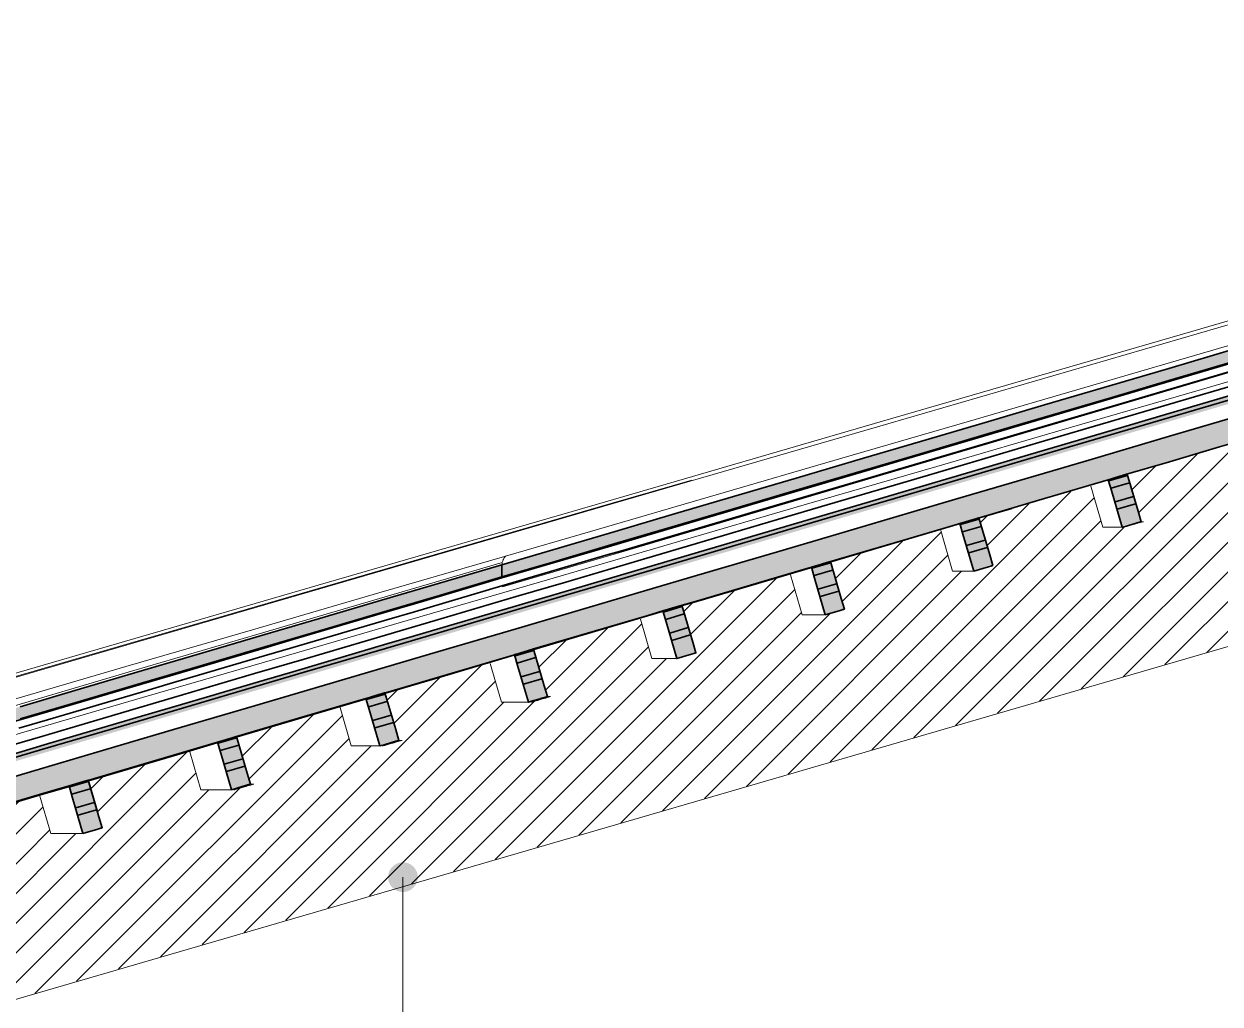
# Model space of a CAD drawing. Header units: millimetres. Extents: x 0 to 153524, y 0 to 59400.
# Drawn here: x 10974 to 14593, y 29115 to 32080 of the extents above; entities that cross this region are included whole.
import ezdxf

# ---------------------------------------------------------------- set-up
doc = ezdxf.new("R2010")
doc.units = ezdxf.units.MM
for name, color, linetype, lineweight in [('01_切断（構造・壁）', 7, 'Continuous', 35), ('05_断熱（仮）', 2, 'Continuous', 9), ('10_見えがかり', 7, 'Continuous', 13), ('12_見えがかり（ガラス）', 5, 'Continuous', 9), ('14_鏡面', 8, 'Continuous', 9), ('50_寸法', 3, 'Continuous', 9)]:
    doc.layers.add(name, color=color, linetype=linetype, lineweight=lineweight)

msp = doc.modelspace()

# ---------------------------------------------------------------- hatches: boundary and pattern name
at = {"layer": '01_切断（構造・壁）'}
for points in [[(12420.6, 30406.7), (12420.6, 30426.7), (12420.6, 30443.7), (12574.1, 30488.8), (12763, 30544.5), (12935.3, 30595.2), (13138.5, 30655.1), (13310.9, 30705.8), (13514.1, 30765.7), (13686.5, 30816.4), (13889.6, 30876.3), (14062, 30927), (14265.2, 30986.9), (14437.6, 31037.6), (14640.7, 31097.5), (14813.2, 31148.2), (15016.3, 31208.1), (15188.7, 31258.8), (15391.8, 31318.6), (15564.3, 31369.4), (15767.4, 31429.2), (15939.9, 31480), (16142.9, 31539.8), (16315.4, 31590.6), (16518.5, 31650.4), (16691, 31701.2), (16894, 31761), (17066.6, 31811.8), (17269.6, 31871.6), (17477.8, 31933), (17579.9, 31963), (17579.9, 31938.1), (17579.9, 31926), (17477.8, 31896), (17269.6, 31834.6), (17066.6, 31774.8), (16894, 31724), (16691, 31664.2), (16518.5, 31613.4), (16315.4, 31553.6), (16142.9, 31502.8), (15939.9, 31443), (15767.4, 31392.2), (15564.3, 31332.4), (15391.8, 31281.6), (15188.7, 31221.8), (15016.3, 31171.1), (14813.2, 31111.2), (14640.7, 31060.5), (14437.6, 31000.6), (14265.2, 30949.9), (14062, 30890), (13889.6, 30839.3), (13686.5, 30779.4), (13514.1, 30728.7), (13310.9, 30668.8), (13138.5, 30618.1), (12935.3, 30558.2), (12763, 30507.5), (12574.1, 30451.8)], [(9896.7, 29663.4), (9896.7, 29683.9), (9896.7, 29700.4), (10037.6, 29741.9), (10223, 29796.5), (10388.4, 29845.2), (10593, 29905.5), (10758.4, 29954.1), (10963, 30014.4), (11128.5, 30063.1), (11333.1, 30123.4), (11498.5, 30172.1), (11703.1, 30232.4), (11868.6, 30281.1), (12073.2, 30341.4), (12232.1, 30388.1), (12420.6, 30443.7), (12420.6, 30423.2), (12420.6, 30406.7), (12232.1, 30351.1), (12073.2, 30304.4), (11868.6, 30244.1), (11703.1, 30195.4), (11498.5, 30135.1), (11333.1, 30086.4), (11128.5, 30026.1), (10963, 29977.4), (10758.4, 29917.1), (10593, 29868.5), (10388.4, 29808.2), (10223, 29759.5), (10037.6, 29704.9)]]:
    msp.add_hatch(color=7, dxfattribs=at).paths.add_polyline_path(points)
at = {"layer": '01_切断（構造・壁）', "true_color": 0xe9dcc4}
for points in [[(14294, 30712.3), (14295.8, 30712.9), (14297.7, 30713.4), (14299.5, 30714), (14301.4, 30714.5), (14303.2, 30715), (14305.1, 30715.6), (14307, 30716.1), (14308.8, 30716.7), (14310.7, 30717.2), (14312.5, 30717.8), (14345.4, 30605.7), (14354.7, 30573.8), (14352.9, 30573.3), (14351, 30572.7), (14349.1, 30572.2), (14347.2, 30571.6), (14345.4, 30571.1), (14343.5, 30570.5), (14341.6, 30570), (14339.7, 30569.4), (14337.9, 30568.9), (14336, 30568.3), (14334.1, 30567.8), (14332.3, 30567.2), (14309.8, 30560.7), (14297.1, 30556.9), (14264.4, 30668.6), (14254.9, 30700.9), (14267.9, 30704.7), (14290.2, 30711.2), (14292.1, 30711.8)], [(14262.5, 30675.1), (14256, 30697.2), (14313.6, 30714.1), (14320.1, 30692)], [(14274.6, 30633.6), (14332.2, 30650.6), (14338.7, 30628.5), (14281.1, 30611.5)], [(13850.3, 30581.7), (13856.8, 30583.6), (13859, 30584.2), (13860.1, 30584.5), (13860.8, 30584.7), (13861.2, 30584.9), (13861.5, 30584.9), (13861.5, 30584.9), (13861.7, 30585), (13861.9, 30585.1), (13862.1, 30585.1), (13862.2, 30585.1), (13862.3, 30585.2), (13862.4, 30585.2), (13862.5, 30585.2), (13862.6, 30585.3), (13862.7, 30585.3), (13862.8, 30585.3), (13862.9, 30585.3), (13863, 30585.4), (13863.1, 30585.4), (13863.2, 30585.4), (13863.3, 30585.5), (13863.4, 30585.5), (13896.2, 30473.5), (13905.6, 30441.5), (13905.5, 30441.5), (13905.4, 30441.5), (13905.3, 30441.5), (13905.2, 30441.4), (13905.1, 30441.4), (13905, 30441.4), (13904.9, 30441.3), (13904.8, 30441.3), (13904.7, 30441.3), (13904.6, 30441.3), (13904.5, 30441.2), (13904.4, 30441.2), (13904.3, 30441.2), (13904.2, 30441.1), (13904, 30441.1), (13903.8, 30441), (13903.4, 30440.9), (13903, 30440.8), (13902.4, 30440.6), (13901.3, 30440.3), (13899.2, 30439.7), (13899.2, 30439.7), (13892.8, 30437.8), (13848, 30424.7), (13815.3, 30536.1), (13805.8, 30568.6)], [(13849, 30553.3), (13813.3, 30542.8), (13806.9, 30564.9), (13864.4, 30581.8), (13870.9, 30559.7)], [(13825.5, 30501.4), (13883.1, 30518.3), (13889.5, 30496.2), (13832, 30479.3)], [(13393.8, 30447.3), (13395.7, 30447.8), (13397.5, 30448.3), (13399.4, 30448.9), (13401.2, 30449.4), (13403.1, 30450), (13405, 30450.5), (13406.8, 30451.1), (13408.7, 30451.6), (13410.5, 30452.1), (13412.4, 30452.7), (13414.2, 30453.2), (13447, 30341.4), (13456.4, 30309.3), (13456.3, 30309.2), (13456.2, 30309.2), (13456.1, 30309.2), (13456, 30309.2), (13455.9, 30309.1), (13455.8, 30309.1), (13455.7, 30309.1), (13455.6, 30309.1), (13455.5, 30309), (13455.4, 30309), (13455.4, 30309), (13455.3, 30308.9), (13455.1, 30308.9), (13455, 30308.9), (13454.8, 30308.8), (13454.6, 30308.7), (13454.3, 30308.7), (13453.9, 30308.5), (13453.2, 30308.3), (13452.2, 30308), (13450, 30307.4), (13443.6, 30305.5), (13398.8, 30292.4), (13366.2, 30403.6), (13356.6, 30436.3), (13369.8, 30440.2), (13392, 30446.7)], [(13384.6, 30416.5), (13364.2, 30410.5), (13357.7, 30432.6), (13415.3, 30449.6), (13421.8, 30427.5)], [(13376.3, 30369.1), (13404.7, 30377.5), (13433.9, 30386.1), (13440.4, 30364), (13404.7, 30353.5), (13382.8, 30347)], [(12961.7, 30320), (12962.4, 30320.2), (12962.8, 30320.3), (12963.2, 30320.4), (12963.4, 30320.5), (12963.6, 30320.5), (12963.7, 30320.6), (12963.8, 30320.6), (12963.9, 30320.6), (12964, 30320.7), (12964.1, 30320.7), (12964.2, 30320.7), (12964.3, 30320.7), (12964.4, 30320.8), (12964.5, 30320.8), (12964.6, 30320.8), (12964.7, 30320.9), (12964.8, 30320.9), (12964.9, 30320.9), (12965, 30321), (12997.8, 30209.3), (13007.3, 30177), (13007.2, 30177), (13007.1, 30177), (13007, 30176.9), (13006.9, 30176.9), (13006.8, 30176.9), (13006.7, 30176.8), (13006.6, 30176.8), (13006.5, 30176.8), (13006.4, 30176.8), (13006.3, 30176.7), (13006.2, 30176.7), (13006.1, 30176.7), (13006, 30176.6), (13005.8, 30176.6), (13005.7, 30176.5), (13005.4, 30176.5), (13005.1, 30176.4), (13004.7, 30176.3), (13004.1, 30176.1), (13003, 30175.8), (13000.8, 30175.1), (12994.4, 30173.2), (12949.6, 30160.1), (12917.1, 30271.2), (12907.4, 30304.1), (12951.8, 30317.1), (12958.4, 30319), (12960.6, 30319.7)], [(12915, 30278.3), (12908.5, 30300.3), (12966.1, 30317.3), (12972.6, 30295.2)], [(12927.2, 30236.8), (12984.7, 30253.8), (12991.2, 30231.7), (12933.6, 30214.7)], [(12497.4, 30183.3), (12499.3, 30183.8), (12501.1, 30184.4), (12503, 30184.9), (12504.8, 30185.4), (12506.7, 30186), (12508.5, 30186.5), (12510.4, 30187.1), (12512.2, 30187.6), (12514, 30188.1), (12515.9, 30188.7), (12548.6, 30077.2), (12558.1, 30044.7), (12556.2, 30044.2), (12554.4, 30043.6), (12552.5, 30043.1), (12550.7, 30042.6), (12548.8, 30042), (12546.9, 30041.5), (12545.1, 30040.9), (12543.2, 30040.4), (12541.3, 30039.8), (12539.5, 30039.3), (12537.6, 30038.7), (12535.8, 30038.2), (12513.4, 30031.6), (12500.5, 30027.9), (12468, 30138.7), (12458.3, 30171.8), (12471.6, 30175.7), (12493.8, 30182.2), (12495.6, 30182.7)], [(12465.8, 30146), (12459.4, 30168.1), (12517, 30185), (12523.4, 30162.9)], [(12478, 30104.5), (12535.6, 30121.5), (12542.1, 30099.4), (12484.5, 30082.4)], [(12046.5, 30050.5), (12048.3, 30051), (12050.2, 30051.6), (12052, 30052.1), (12053.8, 30052.6), (12055.7, 30053.2), (12057.5, 30053.7), (12059.4, 30054.3), (12061.2, 30054.8), (12063, 30055.3), (12064.9, 30055.9), (12066.7, 30056.4), (12099.4, 29945.1), (12109, 29912.5), (12107.1, 29911.9), (12105.2, 29911.4), (12103.4, 29910.8), (12101.5, 29910.3), (12099.7, 29909.7), (12097.8, 29909.2), (12095.9, 29908.7), (12094.1, 29908.1), (12092.2, 29907.6), (12090.3, 29907), (12088.5, 29906.5), (12086.6, 29905.9), (12064.3, 29899.4), (12051.3, 29895.6), (12018.9, 30006.2), (12009.1, 30039.5), (12022.5, 30043.5), (12044.6, 30049.9)], [(12072.1, 30030), (12016.7, 30013.7), (12010.2, 30035.8), (12067.8, 30052.8), (12074.3, 30030.7)], [(12028.8, 29972.3), (12067.8, 29983.7), (12086.4, 29989.2), (12092.9, 29967.1), (12067.8, 29959.7), (12035.3, 29950.2)], [(11614.2, 29923.2), (11614.9, 29923.4), (11615.3, 29923.5), (11615.6, 29923.6), (11615.9, 29923.7), (11616.1, 29923.7), (11616.2, 29923.7), (11616.3, 29923.8), (11616.4, 29923.8), (11616.5, 29923.8), (11616.6, 29923.9), (11616.7, 29923.9), (11616.8, 29923.9), (11617, 29924), (11617.1, 29924), (11617.2, 29924), (11617.3, 29924.1), (11617.4, 29924.1), (11617.5, 29924.1), (11617.6, 29924.1), (11650.2, 29813), (11659.8, 29780.2), (11657.9, 29779.7), (11656.1, 29779.1), (11654.2, 29778.6), (11652.4, 29778), (11650.5, 29777.5), (11648.7, 29776.9), (11646.8, 29776.4), (11644.9, 29775.8), (11643.1, 29775.3), (11641.2, 29774.8), (11639.4, 29774.2), (11637.5, 29773.7), (11615.2, 29767.1), (11602.2, 29763.3), (11569.8, 29873.8), (11559.9, 29907.3), (11604.1, 29920.2), (11610.8, 29922.2), (11613.1, 29922.8)], [(11614.5, 29895.3), (11567.5, 29881.4), (11561, 29903.5), (11618.6, 29920.5), (11625.1, 29898.4)], [(11579.7, 29840), (11637.3, 29856.9), (11643.8, 29834.9), (11586.2, 29817.9)], [(11165, 29790.9), (11165.7, 29791.1), (11166.1, 29791.2), (11166.5, 29791.3), (11166.7, 29791.4), (11166.9, 29791.4), (11167, 29791.5), (11167.2, 29791.5), (11167.3, 29791.5), (11167.4, 29791.6), (11167.5, 29791.6), (11167.6, 29791.6), (11167.7, 29791.7), (11167.8, 29791.7), (11167.9, 29791.7), (11168, 29791.8), (11168.1, 29791.8), (11168.2, 29791.8), (11168.3, 29791.8), (11168.4, 29791.9), (11201, 29680.9), (11210.7, 29647.9), (11210.6, 29647.9), (11210.5, 29647.9), (11210.4, 29647.8), (11210.3, 29647.8), (11210.2, 29647.8), (11210.1, 29647.8), (11210, 29647.7), (11209.9, 29647.7), (11209.8, 29647.7), (11209.7, 29647.6), (11209.6, 29647.6), (11209.5, 29647.6), (11209.3, 29647.6), (11209.2, 29647.5), (11209, 29647.5), (11208.8, 29647.4), (11208.5, 29647.3), (11208, 29647.2), (11207.4, 29647), (11206.3, 29646.7), (11204.1, 29646), (11197.6, 29644.1), (11153, 29631.1), (11120.7, 29741.3), (11110.8, 29775), (11154.8, 29787.9), (11161.6, 29789.9), (11163.9, 29790.5)], [(11146.8, 29757.5), (11118.4, 29749.2), (11111.9, 29771.2), (11169.5, 29788.2), (11176, 29766.1)], [(11130.5, 29707.7), (11188.1, 29724.7), (11194.6, 29702.6), (11137, 29685.6)]]:
    msp.add_hatch(color=8, dxfattribs=at).paths.add_polyline_path(points)
at = {"layer": '05_断熱（仮）', "true_color": 0xf3d98b}
for points in [[(17729.9, 31870.2), (17729.9, 31870.2), (17729.9, 31868.3), (17729.9, 31846.2), (17715.7, 31842), (17540.1, 31790.3), (17510.2, 31781.4), (17143.3, 31673.4), (17113.4, 31664.6), (16746.6, 31556.6), (16716.6, 31547.8), (16349.8, 31439.8), (16319.9, 31430.9), (15953.1, 31322.9), (15923.1, 31314.1), (15556.3, 31206.1), (15526.3, 31197.2), (15159.5, 31089.2), (15129.5, 31080.4), (14762.8, 30972.4), (14732.7, 30963.5), (14366, 30855.6), (14335.9, 30846.7), (13969.2, 30738.7), (13939.1, 30729.8), (13572.5, 30621.9), (13542.4, 30613), (13175.7, 30505), (13145.6, 30496.1), (12778.9, 30388.2), (12741.6, 30377.2), (12420.6, 30282.7), (12420.6, 30282.7), (12155.8, 30204.7), (12072.1, 30180), (11787.7, 30096.2), (11701, 30070.8), (11416.5, 29987), (11329.9, 29961.5), (11045.4, 29877.7), (10958.8, 29852.2), (10674.3, 29768.4), (10587.7, 29742.9), (10303.2, 29659.1), (10216.6, 29633.6), (9968.2, 29560.4), (9896.7, 29539.4), (9896.7, 29557.8), (9896.7, 29563.4), (9968.2, 29584.4), (10216.6, 29657.6), (10303.2, 29683.1), (10587.7, 29766.9), (10674.3, 29792.4), (10958.8, 29876.2), (11045.4, 29901.7), (11329.9, 29985.5), (11416.5, 30011), (11701, 30094.8), (11787.7, 30120.2), (12072.1, 30204), (12155.8, 30228.7), (12420.6, 30306.7), (12420.6, 30306.7), (12741.6, 30401.2), (12778.9, 30412.2), (13145.6, 30520.1), (13175.7, 30529), (13542.4, 30637), (13572.5, 30645.9), (13939.1, 30753.8), (13969.2, 30762.7), (14335.9, 30870.7), (14366, 30879.6), (14732.7, 30987.5), (14762.8, 30996.4), (15129.5, 31104.4), (15159.5, 31113.2), (15526.3, 31221.2), (15556.3, 31230.1), (15923.1, 31338.1), (15953.1, 31346.9), (16319.9, 31454.9), (16349.8, 31463.8), (16716.6, 31571.8), (16746.6, 31580.6), (17113.4, 31688.6), (17143.3, 31697.4), (17510.2, 31805.4), (17540.1, 31814.3), (17715.7, 31866), (17729.2, 31870), (17696.9, 31860.4), (17579.9, 31826), (17579.9, 31834.8), (17579.9, 31853.9), (17588.6, 31856.5), (17729.9, 31898.2)], [(8918.8, 29129.4), (8922.6, 29130.5), (8923.7, 29126.9), (8866, 29109.9), (8865, 29113.6), (8797.2, 29093.7), (8797.2, 29108.6), (8797.2, 29114.3), (8797.2, 29117.7), (8797.2, 29170.7), (8894.8, 29199.4), (9024.4, 29237.5), (9053.7, 29246.2), (9272.2, 29310.5), (9337.2, 29329.6), (9449.3, 29362.7), (9695.2, 29435), (9844.8, 29479.1), (10090.6, 29551.5), (10240.3, 29595.6), (10486.1, 29667.9), (10635.9, 29712.1), (10881.5, 29784.4), (11031.4, 29828.6), (11276.9, 29900.8), (11427, 29945.1), (11672.4, 30017.3), (11822.5, 30061.5), (12067.8, 30133.7), (12218.1, 30178), (12463.2, 30250.2), (12613.6, 30294.5), (12858.7, 30366.6), (13009.1, 30411), (13254.1, 30483.1), (13404.7, 30527.5), (13649.5, 30599.5), (13800.2, 30643.9), (14045, 30716), (14195.8, 30760.4), (14440.4, 30832.4), (14591.3, 30876.9), (14835.8, 30948.8), (14986.9, 30993.4), (15231.2, 31065.3), (15382.4, 31109.9), (15626.7, 31181.7), (15777.9, 31226.3), (16022.1, 31298.2), (16173.5, 31342.8), (16417.5, 31414.6), (16569, 31459.3), (16812.9, 31531.1), (16964.6, 31575.8), (17208.4, 31647.5), (17360.1, 31692.3), (17588.6, 31759.5), (17729.9, 31801.2), (17729.9, 31748.2), (17729.9, 31743.4), (17729.9, 31738.9), (17729.9, 31724.2), (17729.9, 31724.2), (17729.9, 31757.1), (17729.9, 31760.2), (17696.9, 31750.4), (17579.9, 31716), (17579.9, 31684.8), (17579.9, 31679.9), (17440.7, 31639), (17444.3, 31640), (17450.5, 31641.8), (17452.5, 31642.4), (17453.6, 31642.7), (17454.2, 31642.9), (17454.6, 31643), (17454.9, 31643.1), (17455.1, 31643.2), (17455.3, 31643.3), (17455.4, 31643.3), (17455.5, 31643.3), (17455.6, 31643.4), (17455.7, 31643.4), (17455.8, 31643.4), (17455.9, 31643.4), (17456, 31643.5), (17456.1, 31643.5), (17456.2, 31643.5), (17456.3, 31643.5), (17456.4, 31643.6), (17456.5, 31643.6), (17456.6, 31643.6), (17456.7, 31643.7), (17457.7, 31640), (17400.2, 31623.1), (17399.1, 31626.7), (17360.1, 31615.3), (17208.4, 31570.5), (16981.5, 31503.8), (16985, 31504.8), (16986.8, 31505.3), (16988.7, 31505.9), (16990.6, 31506.4), (16992.5, 31507), (16994.3, 31507.5), (16996.2, 31508.1), (16998.1, 31508.6), (17000, 31509.2), (17001.9, 31509.7), (17003.7, 31510.3), (17005.6, 31510.8), (17007.5, 31511.4), (17008.6, 31507.7), (16951, 31490.8), (16949.9, 31494.5), (16812.9, 31454.1), (16569, 31382.3), (16537.5, 31373), (16545.8, 31375.4), (16552.1, 31377.3), (16554.2, 31377.9), (16555.2, 31378.2), (16555.8, 31378.4), (16556.2, 31378.5), (16556.5, 31378.6), (16556.8, 31378.7), (16556.9, 31378.7), (16557.1, 31378.7), (16557.2, 31378.8), (16557.3, 31378.8), (16557.4, 31378.8), (16557.5, 31378.9), (16557.6, 31378.9), (16557.7, 31378.9), (16557.8, 31378.9), (16557.9, 31379), (16558, 31379), (16558.1, 31379), (16558.2, 31379.1), (16558.2, 31379.1), (16558.3, 31379.1), (16559.4, 31375.5), (16501.8, 31358.5), (16500.8, 31362.2), (16417.5, 31337.6), (16173.5, 31265.8), (16099.5, 31244), (16102.9, 31245), (16105, 31245.6), (16106, 31245.9), (16106.6, 31246.1), (16107.1, 31246.2), (16107.4, 31246.3), (16107.6, 31246.4), (16107.8, 31246.4), (16107.9, 31246.5), (16108, 31246.5), (16108.1, 31246.5), (16108.2, 31246.6), (16108.3, 31246.6), (16108.4, 31246.6), (16108.5, 31246.6), (16108.6, 31246.7), (16108.7, 31246.7), (16108.8, 31246.7), (16108.9, 31246.8), (16109, 31246.8), (16109.1, 31246.8), (16109.2, 31246.8), (16110.2, 31243.2), (16052.7, 31226.2), (16051.6, 31229.9), (16022.1, 31221.2), (15777.9, 31149.3), (15660, 31114.6), (15661.1, 31110.9), (15603.5, 31094), (15602.5, 31097.6), (15382.4, 31032.9), (15231.2, 30988.3), (15210.9, 30982.3), (15211.9, 30978.7), (15159.5, 30963.2), (15154.4, 30961.7), (15153.3, 30965.4), (14986.9, 30916.4), (14835.8, 30871.8), (14759.7, 30849.4), (14759.8, 30849.5), (14760.1, 30849.6), (14760.3, 30849.6), (14760.4, 30849.7), (14760.5, 30849.7), (14760.6, 30849.7), (14760.7, 30849.7), (14760.8, 30849.8), (14760.9, 30849.8), (14761, 30849.8), (14761.1, 30849.9), (14761.2, 30849.9), (14761.3, 30849.9), (14761.4, 30849.9), (14761.5, 30850), (14761.6, 30850), (14761.7, 30850), (14762.8, 30846.4), (14732.7, 30837.5), (14705.2, 30829.4), (14704.1, 30833.1), (14591.3, 30799.9), (14440.4, 30755.4), (14300.4, 30714.2), (14301.4, 30714.5), (14303.2, 30715), (14305.1, 30715.6), (14307, 30716.1), (14308.8, 30716.7), (14310.7, 30717.2), (14312.5, 30717.8), (14313.6, 30714.1), (14256, 30697.2), (14254.9, 30700.8), (14195.8, 30683.4), (14045, 30639), (13841.2, 30579), (13850.3, 30581.7), (13856.8, 30583.6), (13859, 30584.2), (13860.1, 30584.5), (13860.8, 30584.7), (13861.2, 30584.9), (13861.5, 30584.9), (13861.5, 30584.9), (13861.7, 30585), (13861.9, 30585.1), (13862.1, 30585.1), (13862.2, 30585.1), (13862.3, 30585.2), (13862.4, 30585.2), (13862.5, 30585.2), (13862.6, 30585.3), (13862.7, 30585.3), (13862.8, 30585.3), (13862.9, 30585.3), (13863, 30585.4), (13863.1, 30585.4), (13863.2, 30585.4), (13863.3, 30585.5), (13863.4, 30585.5), (13864.4, 30581.8), (13806.9, 30564.9), (13805.8, 30568.6), (13800.2, 30566.9), (13649.5, 30522.5), (13404.7, 30450.5), (13389.4, 30446), (13392, 30446.7), (13393.8, 30447.3), (13395.7, 30447.8), (13397.5, 30448.3), (13399.4, 30448.9), (13401.2, 30449.4), (13403.1, 30450), (13405, 30450.5), (13406.8, 30451.1), (13408.7, 30451.6), (13410.5, 30452.1), (13412.4, 30452.7), (13414.2, 30453.2), (13415.3, 30449.6), (13357.7, 30432.6), (13356.6, 30436.3), (13254.1, 30406.1), (13009.1, 30334), (12951.3, 30316.9), (12951.8, 30317.1), (12958.4, 30319), (12960.6, 30319.7), (12961.7, 30320), (12962.4, 30320.2), (12962.8, 30320.3), (12963.2, 30320.4), (12963.4, 30320.5), (12963.6, 30320.5), (12963.7, 30320.6), (12963.8, 30320.6), (12963.9, 30320.6), (12964, 30320.7), (12964.1, 30320.7), (12964.2, 30320.7), (12964.3, 30320.7), (12964.4, 30320.8), (12964.5, 30320.8), (12964.6, 30320.8), (12964.7, 30320.9), (12964.8, 30320.9), (12964.9, 30320.9), (12965, 30321), (12966.1, 30317.3), (12908.5, 30300.3), (12907.5, 30304), (12858.7, 30289.6), (12613.6, 30217.5), (12513.3, 30187.9), (12514, 30188.1), (12515.9, 30188.7), (12517, 30185), (12459.4, 30168.1), (12458.3, 30171.7), (12218.1, 30101), (12067.8, 30056.7), (12066.7, 30056.4), (12067.8, 30052.8), (12010.2, 30035.8), (12009.1, 30039.5), (11822.5, 29984.5), (11672.4, 29940.3), (11617.6, 29924.1), (11618.6, 29920.5), (11561, 29903.5), (11560, 29907.2), (11427, 29868.1), (11276.9, 29823.8), (11160.3, 29789.5), (11161.6, 29789.9), (11163.9, 29790.5), (11165, 29790.9), (11165.7, 29791.1), (11166.1, 29791.2), (11166.5, 29791.3), (11166.7, 29791.4), (11166.9, 29791.4), (11167, 29791.5), (11167.2, 29791.5), (11167.3, 29791.5), (11167.4, 29791.6), (11167.5, 29791.6), (11167.6, 29791.6), (11167.7, 29791.7), (11167.8, 29791.7), (11167.9, 29791.7), (11168, 29791.8), (11168.1, 29791.8), (11168.2, 29791.8), (11168.3, 29791.8), (11168.4, 29791.9), (11169.5, 29788.2), (11111.9, 29771.2), (11110.8, 29774.9), (11031.4, 29751.6), (10881.5, 29707.4), (10700.9, 29654.2), (10705.6, 29655.6), (10712.4, 29657.6), (10714.7, 29658.3), (10715.8, 29658.6), (10716.5, 29658.8), (10717, 29658.9), (10717.3, 29659), (10717.5, 29659.1), (10717.7, 29659.2), (10717.9, 29659.2), (10718, 29659.2), (10718.1, 29659.3), (10718.2, 29659.3), (10718.3, 29659.3), (10718.4, 29659.4), (10718.5, 29659.4), (10718.6, 29659.4), (10718.7, 29659.5), (10718.8, 29659.5), (10718.9, 29659.5), (10719, 29659.5), (10719.1, 29659.6), (10719.2, 29659.6), (10720.3, 29655.9), (10674.3, 29642.4), (10662.7, 29639), (10661.6, 29642.7), (10635.9, 29635.1), (10486.1, 29590.9), (10241.5, 29519), (10248.2, 29520.9), (10250, 29521.4), (10251.8, 29522), (10253.6, 29522.5), (10255.5, 29523.1), (10257.3, 29523.6), (10259.1, 29524.1), (10260.9, 29524.7), (10262.8, 29525.2), (10264.6, 29525.7), (10266.4, 29526.3), (10268.3, 29526.8), (10270.1, 29527.3), (10271.2, 29523.7), (10216.6, 29507.6), (10213.5, 29506.7), (10212.5, 29510.4), (10090.6, 29474.5), (9844.8, 29402.1), (9803.1, 29389.8), (9804.5, 29390.3), (9806.3, 29390.8), (9808.2, 29391.3), (9810, 29391.9), (9811.8, 29392.4), (9813.6, 29392.9), (9815.5, 29393.5), (9817.3, 29394), (9819.1, 29394.5), (9820.9, 29395.1), (9820.9, 29395.1), (9822, 29391.4), (9764.4, 29374.4), (9763.3, 29378.1), (9695.2, 29358), (9449.3, 29285.7), (9365.2, 29260.9), (9366.3, 29261.2), (9368.1, 29261.7), (9369.9, 29262.3), (9371.8, 29262.8), (9372.9, 29259.1), (9315.2, 29242.2), (9314.1, 29245.8), (9272.2, 29233.5), (9053.7, 29169.2), (9024.4, 29160.5), (8900.5, 29124.1), (8903.5, 29124.9), (8907.3, 29126), (8911.1, 29127.2), (8914.9, 29128.3)], [(14274.6, 30633.6), (14264.4, 30668.6), (14262.5, 30675.1), (14320.1, 30692), (14332.2, 30650.6)], [(13825.5, 30501.4), (13815.3, 30536.1), (13813.3, 30542.8), (13870.9, 30559.7), (13883.1, 30518.3)], [(13404.7, 30377.5), (13376.3, 30369.1), (13366.2, 30403.6), (13364.2, 30410.5), (13421.8, 30427.5), (13433.9, 30386.1)], [(12927.2, 30236.8), (12917.1, 30271.2), (12915, 30278.3), (12972.6, 30295.2), (12984.7, 30253.8)], [(12478, 30104.5), (12468, 30138.7), (12465.8, 30146), (12523.4, 30162.9), (12535.6, 30121.5)], [(12067.8, 29983.7), (12028.8, 29972.3), (12018.9, 30006.2), (12016.7, 30013.7), (12072.1, 30030), (12074.3, 30030.7), (12086.4, 29989.2)], [(11579.7, 29840), (11569.8, 29873.8), (11567.5, 29881.4), (11625.1, 29898.4), (11637.3, 29856.9)], [(11130.5, 29707.7), (11120.7, 29741.3), (11118.4, 29749.2), (11176, 29766.1), (11188.1, 29724.7)]]:
    msp.add_hatch(color=8, dxfattribs=at).paths.add_polyline_path(points)
at = {"layer": '14_鏡面', "true_color": 0xdce5ee}
h = msp.add_hatch(dxfattribs=at)
h.set_pattern_fill('ANSI31', scale=20)
h.paths.add_polyline_path([(17763.6, 31112.3), (16215.1, 30661.9), (15516.1, 30458.7), (15516.1, 31038), (15486.1, 31038), (15486.1, 30449.9), (14666.6, 30211.6), (13118.2, 29761.3), (11569.7, 29310.9), (10415.6, 28975.3), (10425.7, 29019.2), (10429.4, 29067.5), (10427.8, 29115.7), (10421.5, 29164), (10409.8, 29212.6), (10393.3, 29255.9), (10383.6, 29274), (10373.4, 29288.9), (10362.9, 29300.4), (10352.5, 29308.5), (10342.4, 29313.3), (10332.8, 29314.9), (10323.4, 29313.6), (8851.6, 28950.9), (8851.6, 28969.7), (8911.6, 28969.7), (8969.1, 28986.6), (8927, 29130.3), (9204.5, 29210.2), (9236.2, 29102), (9370.2, 29102), (9427.8, 29118.9), (9416.6, 29118.9), (9375.3, 29259.8), (9658.9, 29343.5), (9690.9, 29234.2), (9818.6, 29234.2), (9876.3, 29251.1), (9865.6, 29251.1), (9824.3, 29392.2), (10113.2, 29477.4), (10145.7, 29366.5), (10267.1, 29366.5), (10324.8, 29383.4), (10314.7, 29383.4), (10273.3, 29524.6), (10567.5, 29611.4), (10600.5, 29498.8), (10706.1, 29498.8), (10763.7, 29515.7), (10722.3, 29657.1), (11021.8, 29745.4), (11055.3, 29631.1), (11155.1, 29631.1), (11212.7, 29647.9), (11171.3, 29789.5), (11476.1, 29879.4), (11510, 29763.3), (11612.7, 29763.3), (11670.3, 29780.2), (11661.7, 29780.2), (11620.2, 29921.9), (11930.3, 30013.3), (11964.8, 29895.6), (12061.2, 29895.6), (12118.8, 29912.5), (12110.8, 29912.5), (12069.2, 30054.2), (12384.6, 30147.3), (12419.6, 30027.9), (12509.7, 30027.9), (12567.3, 30044.7), (12559.8, 30044.7), (12518.2, 30186.7), (12838.9, 30281.3), (12874.4, 30160.1), (12951.2, 30160.1), (13008.8, 30177), (12967.2, 30319.1), (13293.1, 30415.2), (13329.1, 30292.4), (13400.2, 30292.4), (13457.8, 30309.3), (13416.2, 30451.5), (13747.4, 30549.2), (13783.9, 30424.7), (13849.3, 30424.7), (13906.9, 30441.5), (13865.2, 30583.9), (14201.7, 30683.2), (14238.6, 30556.9), (14303.7, 30556.9), (14361.3, 30573.8), (14355.9, 30573.8), (14314.2, 30716.3), (14655.9, 30817.1), (14693.4, 30689.2), (14747.4, 30689.2), (14805, 30706.1), (14763.2, 30848.8), (15110.2, 30951.1), (15148.2, 30821.5), (15200.8, 30821.5), (15258.4, 30838.4), (15254, 30838.4), (15212.2, 30981.1), (15564.5, 31085.1), (15602.9, 30953.8), (15649.3, 30953.8), (15706.9, 30970.6), (15703, 30970.6), (15661.2, 31113.5), (16018.7, 31219), (16057.7, 31086), (16094.5, 31086), (16152.1, 31102.9), (16110.2, 31246), (16473, 31353), (16512.4, 31218.3), (16543.5, 31218.3), (16601.1, 31235.2), (16559.2, 31378.4), (16927.2, 31486.9), (16967.2, 31350.6), (16994.9, 31350.6), (17052.5, 31367.4), (17050.2, 31367.4), (17008.2, 31510.8), (17381.5, 31620.9), (17421.9, 31482.8), (17443.4, 31482.8), (17501, 31499.7), (17499.2, 31499.7), (17457.2, 31643.2), (17729.9, 31723.6), (17730.6, 31725.6), (17730.6, 31723.4), (17763.6, 31733)])
at = {"layer": '50_寸法'}
msp.add_hatch(color=7, dxfattribs=at).paths.add_polyline_path([(12166, 29498.8), (12165.1, 29490), (12162.6, 29481.6), (12158.4, 29473.8), (12152.8, 29467), (12146, 29461.4), (12138.2, 29457.2), (12129.8, 29454.6), (12121, 29453.8), (12112.2, 29454.6), (12103.8, 29457.2), (12096, 29461.4), (12089.2, 29467), (12083.6, 29473.8), (12079.4, 29481.6), (12076.9, 29490), (12076, 29498.8), (12076.9, 29507.6), (12079.4, 29516), (12083.6, 29523.8), (12089.2, 29530.6), (12096, 29536.2), (12103.8, 29540.4), (12112.2, 29542.9), (12121, 29543.8), (12129.8, 29542.9), (12138.2, 29540.4), (12146, 29536.2), (12152.8, 29530.6), (12158.4, 29523.8), (12162.6, 29516), (12165.1, 29507.6)])

# ---------------------------------------------------------------- linework, layer by layer
at = {"layer": '01_切断（構造・壁）'}
for points in [[(12420.6, 30406.7), (12420.6, 30426.7), (12420.6, 30443.7), (12574.1, 30488.8), (12763, 30544.5), (12935.3, 30595.2), (13138.5, 30655.1), (13310.9, 30705.8), (13514.1, 30765.7), (13686.5, 30816.4), (13889.6, 30876.3), (14062, 30927), (14265.2, 30986.9), (14437.6, 31037.6), (14640.7, 31097.5)], [(10303.2, 29780.1), (10587.7, 29863.9), (10674.3, 29889.4), (10958.8, 29973.2), (11045.4, 29998.7), (11329.9, 30082.5), (11416.5, 30108), (11701, 30191.8), (11787.7, 30217.2), (12072.1, 30301), (12155.8, 30325.7), (12420.6, 30403.7), (12420.6, 30403.7), (12741.6, 30498.2), (12778.9, 30509.2), (13145.6, 30617.1), (13175.7, 30626), (13542.4, 30734), (13572.5, 30742.9), (13939.1, 30850.8), (13969.2, 30859.7), (14335.9, 30967.7), (14366, 30976.6), (14732.7, 31084.5)], [(14732.7, 31060.5), (14366, 30952.6), (14335.9, 30943.7), (13969.2, 30835.7), (13939.1, 30826.8), (13572.5, 30718.9), (13542.4, 30710), (13175.7, 30602), (13145.6, 30593.1), (12778.9, 30485.2), (12741.6, 30474.2), (12420.6, 30379.7), (12420.6, 30379.7), (12155.8, 30301.7), (12072.1, 30277), (11787.7, 30193.2), (11701, 30167.8), (11416.5, 30084), (11329.9, 30058.5), (11045.4, 29974.7), (10958.8, 29949.2)], [(14640.7, 31060.5), (14437.6, 31000.6), (14265.2, 30949.9), (14062, 30890), (13889.6, 30839.3), (13686.5, 30779.4), (13514.1, 30728.7), (13310.9, 30668.8), (13138.5, 30618.1), (12935.3, 30558.2), (12763, 30507.5), (12574.1, 30451.8), (12420.6, 30406.7)], [(10881.5, 29881.4), (11031.4, 29925.6), (11276.9, 29997.8), (11427, 30042.1), (11672.4, 30114.3), (11822.5, 30158.5), (12067.8, 30230.7), (12218.1, 30275), (12463.2, 30347.2), (12613.6, 30391.5), (12858.7, 30463.6), (13009.1, 30508), (13254.1, 30580.1), (13404.7, 30624.5), (13649.5, 30696.5), (13800.2, 30740.9), (14045, 30813), (14195.8, 30857.4), (14440.4, 30929.4), (14591.3, 30973.9), (14835.8, 31045.8)], [(10303.2, 29683.1), (10587.7, 29766.9), (10674.3, 29792.4), (10958.8, 29876.2), (11045.4, 29901.7), (11329.9, 29985.5), (11416.5, 30011), (11701, 30094.8), (11787.7, 30120.2), (12072.1, 30204), (12155.8, 30228.7), (12420.6, 30306.7), (12420.6, 30306.7), (12741.6, 30401.2), (12778.9, 30412.2), (13145.6, 30520.1), (13175.7, 30529), (13542.4, 30637), (13572.5, 30645.9), (13939.1, 30753.8), (13969.2, 30762.7), (14335.9, 30870.7), (14366, 30879.6), (14732.7, 30987.5)], [(10881.5, 29841.4), (11031.4, 29885.6), (11276.9, 29957.8), (11427, 30002.1), (11672.4, 30074.3), (11822.5, 30118.5), (12067.8, 30190.7), (12218.1, 30235), (12463.2, 30307.2), (12613.6, 30351.5), (12858.7, 30423.6), (13009.1, 30468), (13254.1, 30540.1), (13404.7, 30584.5), (13649.5, 30656.5), (13800.2, 30700.9), (14045, 30773), (14195.8, 30817.4), (14440.4, 30889.4), (14591.3, 30933.9), (14835.8, 31005.8)], [(10881.5, 29784.4), (11031.4, 29828.6), (11276.9, 29900.8), (11427, 29945.1), (11672.4, 30017.3), (11822.5, 30061.5), (12067.8, 30133.7), (12218.1, 30178), (12463.2, 30250.2), (12613.6, 30294.5), (12858.7, 30366.6), (13009.1, 30411), (13254.1, 30483.1), (13404.7, 30527.5), (13649.5, 30599.5), (13800.2, 30643.9), (14045, 30716), (14195.8, 30760.4), (14440.4, 30832.4), (14591.3, 30876.9), (14835.8, 30948.8)], [(14704.1, 30833.1), (14591.3, 30799.9), (14440.4, 30755.4), (14300.4, 30714.2), (14301.4, 30714.5), (14303.2, 30715), (14305.1, 30715.6), (14307, 30716.1), (14308.8, 30716.7), (14310.7, 30717.2), (14312.5, 30717.8), (14345.4, 30605.7), (14354.7, 30573.8), (14352.9, 30573.3), (14351, 30572.7), (14349.1, 30572.2), (14347.2, 30571.6), (14345.4, 30571.1), (14343.5, 30570.5), (14341.6, 30570), (14339.7, 30569.4), (14337.9, 30568.9), (14336, 30568.3), (14334.1, 30567.8), (14332.3, 30567.2), (14309.8, 30560.7), (14297.1, 30556.9), (14264.4, 30668.6), (14254.9, 30700.8), (14195.8, 30683.4), (14045, 30639), (13841.2, 30579), (13850.3, 30581.7), (13856.8, 30583.6), (13859, 30584.2), (13860.1, 30584.5), (13860.8, 30584.7), (13861.2, 30584.9), (13861.5, 30584.9), (13861.5, 30584.9), (13861.7, 30585), (13861.9, 30585.1), (13862.1, 30585.1), (13862.2, 30585.1), (13862.3, 30585.2), (13862.4, 30585.2), (13862.5, 30585.2), (13862.6, 30585.3), (13862.7, 30585.3), (13862.8, 30585.3), (13862.9, 30585.3), (13863, 30585.4), (13863.1, 30585.4), (13863.2, 30585.4), (13863.3, 30585.5), (13863.4, 30585.5), (13896.2, 30473.5), (13905.6, 30441.5), (13905.5, 30441.5), (13905.4, 30441.5), (13905.3, 30441.5), (13905.2, 30441.4), (13905.1, 30441.4), (13905, 30441.4), (13904.9, 30441.3), (13904.8, 30441.3), (13904.7, 30441.3), (13904.6, 30441.3), (13904.5, 30441.2), (13904.4, 30441.2), (13904.3, 30441.2), (13904.2, 30441.1), (13904, 30441.1), (13903.8, 30441), (13903.4, 30440.9), (13903, 30440.8), (13902.4, 30440.6), (13901.3, 30440.3), (13899.2, 30439.7), (13899.2, 30439.7), (13892.8, 30437.8), (13848, 30424.7), (13815.3, 30536.1), (13805.8, 30568.6), (13800.2, 30566.9), (13649.5, 30522.5), (13404.7, 30450.5), (13389.4, 30446), (13392, 30446.7), (13393.8, 30447.3), (13395.7, 30447.8), (13397.5, 30448.3), (13399.4, 30448.9), (13401.2, 30449.4), (13403.1, 30450), (13405, 30450.5), (13406.8, 30451.1), (13408.7, 30451.6), (13410.5, 30452.1), (13412.4, 30452.7), (13414.2, 30453.2), (13447, 30341.4), (13456.4, 30309.3), (13456.3, 30309.2), (13456.2, 30309.2), (13456.1, 30309.2), (13456, 30309.2), (13455.9, 30309.1), (13455.8, 30309.1), (13455.7, 30309.1), (13455.6, 30309.1), (13455.5, 30309), (13455.4, 30309), (13455.4, 30309), (13455.3, 30308.9), (13455.1, 30308.9), (13455, 30308.9), (13454.8, 30308.8), (13454.6, 30308.7), (13454.3, 30308.7), (13453.9, 30308.5), (13453.2, 30308.3), (13452.2, 30308), (13450, 30307.4), (13443.6, 30305.5), (13398.8, 30292.4), (13366.2, 30403.6), (13356.6, 30436.3), (13254.1, 30406.1), (13009.1, 30334), (12951.3, 30316.9), (12951.8, 30317.1), (12958.4, 30319), (12960.6, 30319.7), (12961.7, 30320), (12962.4, 30320.2), (12962.8, 30320.3), (12963.2, 30320.4), (12963.4, 30320.5), (12963.6, 30320.5), (12963.7, 30320.6), (12963.8, 30320.6), (12963.9, 30320.6), (12964, 30320.7), (12964.1, 30320.7), (12964.2, 30320.7), (12964.3, 30320.7), (12964.4, 30320.8), (12964.5, 30320.8), (12964.6, 30320.8), (12964.7, 30320.9), (12964.8, 30320.9), (12964.9, 30320.9), (12965, 30321), (12997.8, 30209.3), (13007.3, 30177), (13007.2, 30177), (13007.1, 30177), (13007, 30176.9), (13006.9, 30176.9), (13006.8, 30176.9), (13006.7, 30176.8), (13006.6, 30176.8), (13006.5, 30176.8), (13006.4, 30176.8), (13006.3, 30176.7), (13006.2, 30176.7), (13006.1, 30176.7), (13006, 30176.6), (13005.8, 30176.6), (13005.7, 30176.5), (13005.4, 30176.5), (13005.1, 30176.4), (13004.7, 30176.3), (13004.1, 30176.1), (13003, 30175.8), (13000.8, 30175.1), (12994.4, 30173.2), (12949.6, 30160.1), (12917.1, 30271.2), (12907.5, 30304), (12858.7, 30289.6), (12613.6, 30217.5), (12513.3, 30187.9), (12514, 30188.1), (12515.9, 30188.7), (12548.6, 30077.2), (12558.1, 30044.7), (12556.2, 30044.2), (12554.4, 30043.6), (12552.5, 30043.1), (12550.7, 30042.6), (12548.8, 30042), (12546.9, 30041.5), (12545.1, 30040.9), (12543.2, 30040.4), (12541.3, 30039.8), (12539.5, 30039.3), (12537.6, 30038.7), (12535.8, 30038.2), (12513.4, 30031.6), (12500.5, 30027.9), (12468, 30138.7), (12458.3, 30171.7), (12218.1, 30101), (12067.8, 30056.7), (12066.7, 30056.4), (12099.4, 29945.1), (12109, 29912.5), (12107.1, 29911.9), (12105.2, 29911.4), (12103.4, 29910.8), (12101.5, 29910.3), (12099.7, 29909.7), (12097.8, 29909.2), (12095.9, 29908.7), (12094.1, 29908.1), (12092.2, 29907.6), (12090.3, 29907), (12088.5, 29906.5), (12086.6, 29905.9), (12064.3, 29899.4), (12051.3, 29895.6), (12018.9, 30006.2), (12009.1, 30039.5), (11822.5, 29984.5), (11672.4, 29940.3), (11617.6, 29924.1), (11650.2, 29813), (11659.8, 29780.2), (11657.9, 29779.7), (11656.1, 29779.1), (11654.2, 29778.6), (11652.4, 29778), (11650.5, 29777.5), (11648.7, 29776.9), (11646.8, 29776.4), (11644.9, 29775.8), (11643.1, 29775.3), (11641.2, 29774.8), (11639.4, 29774.2), (11637.5, 29773.7), (11615.2, 29767.1), (11602.2, 29763.3), (11569.8, 29873.8), (11560, 29907.2), (11427, 29868.1), (11276.9, 29823.8), (11160.3, 29789.5), (11161.6, 29789.9), (11163.9, 29790.5), (11165, 29790.9), (11165.7, 29791.1), (11166.1, 29791.2), (11166.5, 29791.3), (11166.7, 29791.4), (11166.9, 29791.4), (11167, 29791.5), (11167.2, 29791.5), (11167.3, 29791.5), (11167.4, 29791.6), (11167.5, 29791.6), (11167.6, 29791.6), (11167.7, 29791.7), (11167.8, 29791.7), (11167.9, 29791.7), (11168, 29791.8), (11168.1, 29791.8), (11168.2, 29791.8), (11168.3, 29791.8), (11168.4, 29791.9), (11201, 29680.9), (11210.7, 29647.9), (11210.6, 29647.9), (11210.5, 29647.9), (11210.4, 29647.8), (11210.3, 29647.8), (11210.2, 29647.8), (11210.1, 29647.8), (11210, 29647.7), (11209.9, 29647.7), (11209.8, 29647.7), (11209.7, 29647.6), (11209.6, 29647.6), (11209.5, 29647.6), (11209.3, 29647.6), (11209.2, 29647.5), (11209, 29647.5), (11208.8, 29647.4), (11208.5, 29647.3), (11208, 29647.2), (11207.4, 29647), (11206.3, 29646.7), (11204.1, 29646), (11197.6, 29644.1), (11153, 29631.1), (11120.7, 29741.3), (11110.8, 29774.9), (11031.4, 29751.6), (10881.5, 29707.4)], [(14294, 30712.3), (14295.8, 30712.9), (14297.7, 30713.4), (14299.5, 30714), (14301.4, 30714.5), (14303.2, 30715), (14305.1, 30715.6), (14307, 30716.1), (14308.8, 30716.7), (14310.7, 30717.2), (14312.5, 30717.8), (14345.4, 30605.7), (14354.7, 30573.8), (14352.9, 30573.3), (14351, 30572.7), (14349.1, 30572.2), (14347.2, 30571.6), (14345.4, 30571.1), (14343.5, 30570.5), (14341.6, 30570), (14339.7, 30569.4), (14337.9, 30568.9), (14336, 30568.3), (14334.1, 30567.8), (14332.3, 30567.2), (14309.8, 30560.7), (14297.1, 30556.9), (14264.4, 30668.6), (14254.9, 30700.9), (14267.9, 30704.7), (14290.2, 30711.2), (14292.1, 30711.8), (14294, 30712.3)], [(14257, 30697.4), (14312.6, 30713.8)], [(14263.5, 30675.3), (14319.1, 30691.7)], [(14275.6, 30633.9), (14331.3, 30650.3)], [(14282.1, 30611.8), (14337.7, 30628.2)], [(13850.3, 30581.7), (13856.8, 30583.6), (13859, 30584.2), (13860.1, 30584.5), (13860.8, 30584.7), (13861.2, 30584.9), (13861.5, 30584.9), (13861.5, 30584.9), (13861.7, 30585), (13861.9, 30585.1), (13862.1, 30585.1), (13862.2, 30585.1), (13862.3, 30585.2), (13862.4, 30585.2), (13862.5, 30585.2), (13862.6, 30585.3), (13862.7, 30585.3), (13862.8, 30585.3), (13862.9, 30585.3), (13863, 30585.4), (13863.1, 30585.4), (13863.2, 30585.4), (13863.3, 30585.5), (13863.4, 30585.5), (13896.2, 30473.5), (13905.6, 30441.5), (13905.5, 30441.5), (13905.4, 30441.5), (13905.3, 30441.5), (13905.2, 30441.4), (13905.1, 30441.4), (13905, 30441.4), (13904.9, 30441.3), (13904.8, 30441.3), (13904.7, 30441.3), (13904.6, 30441.3), (13904.5, 30441.2), (13904.4, 30441.2), (13904.3, 30441.2), (13904.2, 30441.1), (13904, 30441.1), (13903.8, 30441), (13903.4, 30440.9), (13903, 30440.8), (13902.4, 30440.6), (13901.3, 30440.3), (13899.2, 30439.7), (13899.2, 30439.7), (13892.8, 30437.8), (13848, 30424.7), (13815.3, 30536.1), (13805.8, 30568.6), (13850.3, 30581.7)], [(13807.8, 30565.2), (13863.5, 30581.6)], [(13814.3, 30543.1), (13870, 30559.5)], [(13826.4, 30501.7), (13882.1, 30518)], [(13832.9, 30479.6), (13888.6, 30495.9)], [(10963, 30014.4), (11128.5, 30063.1), (11333.1, 30123.4), (11498.5, 30172.1), (11703.1, 30232.4), (11868.6, 30281.1), (12073.2, 30341.4), (12232.1, 30388.1), (12420.6, 30443.7), (12420.6, 30423.2), (12420.6, 30406.7), (12232.1, 30351.1), (12073.2, 30304.4), (11868.6, 30244.1), (11703.1, 30195.4), (11498.5, 30135.1), (11333.1, 30086.4), (11128.5, 30026.1), (10963, 29977.4)], [(13393.8, 30447.3), (13395.7, 30447.8), (13397.5, 30448.3), (13399.4, 30448.9), (13401.2, 30449.4), (13403.1, 30450), (13405, 30450.5), (13406.8, 30451.1), (13408.7, 30451.6), (13410.5, 30452.1), (13412.4, 30452.7), (13414.2, 30453.2), (13447, 30341.4), (13456.4, 30309.3), (13456.3, 30309.2), (13456.2, 30309.2), (13456.1, 30309.2), (13456, 30309.2), (13455.9, 30309.1), (13455.8, 30309.1), (13455.7, 30309.1), (13455.6, 30309.1), (13455.5, 30309), (13455.4, 30309), (13455.4, 30309), (13455.3, 30308.9), (13455.1, 30308.9), (13455, 30308.9), (13454.8, 30308.8), (13454.6, 30308.7), (13454.3, 30308.7), (13453.9, 30308.5), (13453.2, 30308.3), (13452.2, 30308), (13450, 30307.4), (13443.6, 30305.5), (13398.8, 30292.4), (13366.2, 30403.6), (13356.6, 30436.3), (13369.8, 30440.2), (13392, 30446.7), (13393.8, 30447.3)], [(13358.7, 30432.9), (13414.3, 30449.3)], [(13365.1, 30410.8), (13420.8, 30427.2)], [(13377.3, 30369.4), (13404.7, 30377.5), (13432.9, 30385.8)], [(13383.8, 30347.3), (13404.7, 30353.5), (13439.4, 30363.7)], [(12961.7, 30320), (12962.4, 30320.2), (12962.8, 30320.3), (12963.2, 30320.4), (12963.4, 30320.5), (12963.6, 30320.5), (12963.7, 30320.6), (12963.8, 30320.6), (12963.9, 30320.6), (12964, 30320.7), (12964.1, 30320.7), (12964.2, 30320.7), (12964.3, 30320.7), (12964.4, 30320.8), (12964.5, 30320.8), (12964.6, 30320.8), (12964.7, 30320.9), (12964.8, 30320.9), (12964.9, 30320.9), (12965, 30321), (12997.8, 30209.3), (13007.3, 30177), (13007.2, 30177), (13007.1, 30177), (13007, 30176.9), (13006.9, 30176.9), (13006.8, 30176.9), (13006.7, 30176.8), (13006.6, 30176.8), (13006.5, 30176.8), (13006.4, 30176.8), (13006.3, 30176.7), (13006.2, 30176.7), (13006.1, 30176.7), (13006, 30176.6), (13005.8, 30176.6), (13005.7, 30176.5), (13005.4, 30176.5), (13005.1, 30176.4), (13004.7, 30176.3), (13004.1, 30176.1), (13003, 30175.8), (13000.8, 30175.1), (12994.4, 30173.2), (12949.6, 30160.1), (12917.1, 30271.2), (12907.4, 30304.1), (12951.8, 30317.1), (12958.4, 30319), (12960.6, 30319.7), (12961.7, 30320)], [(12909.5, 30300.6), (12965.2, 30317)], [(12916, 30278.5), (12971.6, 30294.9)], [(12928.1, 30237.1), (12983.8, 30253.5)], [(12934.6, 30215), (12990.3, 30231.4)], [(12497.4, 30183.3), (12499.3, 30183.8), (12501.1, 30184.4), (12503, 30184.9), (12504.8, 30185.4), (12506.7, 30186), (12508.5, 30186.5), (12510.4, 30187.1), (12512.2, 30187.6), (12514, 30188.1), (12515.9, 30188.7), (12548.6, 30077.2), (12558.1, 30044.7), (12556.2, 30044.2), (12554.4, 30043.6), (12552.5, 30043.1), (12550.7, 30042.6), (12548.8, 30042), (12546.9, 30041.5), (12545.1, 30040.9), (12543.2, 30040.4), (12541.3, 30039.8), (12539.5, 30039.3), (12537.6, 30038.7), (12535.8, 30038.2), (12513.4, 30031.6), (12500.5, 30027.9), (12468, 30138.7), (12458.3, 30171.8), (12471.6, 30175.7), (12493.8, 30182.2), (12495.6, 30182.7), (12497.4, 30183.3)], [(12460.3, 30168.4), (12516, 30184.8)], [(12466.8, 30146.3), (12522.5, 30162.7)], [(12479, 30104.8), (12534.6, 30121.2)], [(12485.4, 30082.7), (12541.1, 30099.1)], [(12046.5, 30050.5), (12048.3, 30051), (12050.2, 30051.6), (12052, 30052.1), (12053.8, 30052.6), (12055.7, 30053.2), (12057.5, 30053.7), (12059.4, 30054.3), (12061.2, 30054.8), (12063, 30055.3), (12064.9, 30055.9), (12066.7, 30056.4), (12099.4, 29945.1), (12109, 29912.5), (12107.1, 29911.9), (12105.2, 29911.4), (12103.4, 29910.8), (12101.5, 29910.3), (12099.7, 29909.7), (12097.8, 29909.2), (12095.9, 29908.7), (12094.1, 29908.1), (12092.2, 29907.6), (12090.3, 29907), (12088.5, 29906.5), (12086.6, 29905.9), (12064.3, 29899.4), (12051.3, 29895.6), (12018.9, 30006.2), (12009.1, 30039.5), (12022.5, 30043.5), (12044.6, 30049.9), (12046.5, 30050.5)], [(12011.2, 30036.1), (12066.8, 30052.5)], [(12017.6, 30014), (12072.1, 30030), (12073.3, 30030.4)], [(12029.8, 29972.5), (12067.8, 29983.7), (12085.5, 29988.9)], [(12036.3, 29950.4), (12067.8, 29959.7), (12092, 29966.8)], [(11614.2, 29923.2), (11614.9, 29923.4), (11615.3, 29923.5), (11615.6, 29923.6), (11615.9, 29923.7), (11616.1, 29923.7), (11616.2, 29923.7), (11616.3, 29923.8), (11616.4, 29923.8), (11616.5, 29923.8), (11616.6, 29923.9), (11616.7, 29923.9), (11616.8, 29923.9), (11617, 29924), (11617.1, 29924), (11617.2, 29924), (11617.3, 29924.1), (11617.4, 29924.1), (11617.5, 29924.1), (11617.6, 29924.1), (11650.2, 29813), (11659.8, 29780.2), (11657.9, 29779.7), (11656.1, 29779.1), (11654.2, 29778.6), (11652.4, 29778), (11650.5, 29777.5), (11648.7, 29776.9), (11646.8, 29776.4), (11644.9, 29775.8), (11643.1, 29775.3), (11641.2, 29774.8), (11639.4, 29774.2), (11637.5, 29773.7), (11615.2, 29767.1), (11602.2, 29763.3), (11569.8, 29873.8), (11559.9, 29907.3), (11604.1, 29920.2), (11610.8, 29922.2), (11613.1, 29922.8), (11614.2, 29923.2)], [(11562, 29903.8), (11617.7, 29920.2)], [(11568.5, 29881.7), (11624.2, 29898.1)], [(11580.6, 29840.3), (11636.3, 29856.7)], [(11587.1, 29818.2), (11642.8, 29834.6)], [(11165, 29790.9), (11165.7, 29791.1), (11166.1, 29791.2), (11166.5, 29791.3), (11166.7, 29791.4), (11166.9, 29791.4), (11167, 29791.5), (11167.2, 29791.5), (11167.3, 29791.5), (11167.4, 29791.6), (11167.5, 29791.6), (11167.6, 29791.6), (11167.7, 29791.7), (11167.8, 29791.7), (11167.9, 29791.7), (11168, 29791.8), (11168.1, 29791.8), (11168.2, 29791.8), (11168.3, 29791.8), (11168.4, 29791.9), (11201, 29680.9), (11210.7, 29647.9), (11210.6, 29647.9), (11210.5, 29647.9), (11210.4, 29647.8), (11210.3, 29647.8), (11210.2, 29647.8), (11210.1, 29647.8), (11210, 29647.7), (11209.9, 29647.7), (11209.8, 29647.7), (11209.7, 29647.6), (11209.6, 29647.6), (11209.5, 29647.6), (11209.3, 29647.6), (11209.2, 29647.5), (11209, 29647.5), (11208.8, 29647.4), (11208.5, 29647.3), (11208, 29647.2), (11207.4, 29647), (11206.3, 29646.7), (11204.1, 29646), (11197.6, 29644.1), (11153, 29631.1), (11120.7, 29741.3), (11110.8, 29775), (11154.8, 29787.9), (11161.6, 29789.9), (11163.9, 29790.5), (11165, 29790.9)], [(11112.8, 29771.5), (11168.5, 29787.9)], [(11119.3, 29749.4), (11175, 29765.8)], [(11131.5, 29708), (11187.2, 29724.4)], [(11138, 29685.9), (11193.7, 29702.3)]]:
    msp.add_lwpolyline(points, dxfattribs=at)
at = {"layer": '10_見えがかり'}
for points in [[(7782.4, 29122), (7766.2, 29177.6), (8598, 29419.4), (9429.7, 29661.2), (11093.1, 30144.9), (11924.8, 30386.7), (12756.5, 30628.5), (13588.2, 30870.4), (14419.9, 31112.2), (15251.6, 31354), (16083.4, 31595.8), (16915.1, 31837.7), (17746.8, 32079.5), (17763.2, 32023.1)], [(12427.6, 30464.6), (12430.8, 30469.6), (12688.1, 30544.5), (13068.2, 30655.1), (13448.3, 30765.7), (13828.4, 30876.3), (14208.4, 30986.9), (14588.5, 31097.5), (14968.6, 31208.1), (15348.7, 31318.6), (15728.7, 31429.2), (16108.8, 31539.8), (16488.9, 31650.4), (16868.9, 31761), (17249, 31871.6), (17589.7, 31970.7), (17589.7, 31968)], [(15391.2, 31252.4), (15167.1, 31186.2), (14771.1, 31069.4), (14375.1, 30952.6), (13979.1, 30835.7), (13583.1, 30718.9), (13187.1, 30602), (12791.2, 30485.2), (12421.8, 30377.3)], [(8225.4, 29138.3), (8529.5, 29226.7), (8930, 29343.2), (9330.5, 29459.7), (9731, 29576.1), (10131.5, 29692.6), (10531.9, 29809.1), (10932.4, 29925.6), (11332.9, 30042.1), (11733.4, 30158.5), (12133.9, 30275), (12534.3, 30391.5), (12934.8, 30508), (13335.3, 30624.5), (13735.8, 30740.9), (14136.2, 30857.4), (14536.7, 30973.9), (14937.2, 31090.4)], [(7759, 29179.8), (8584.2, 29419.4), (9417.4, 29661.3), (10250.6, 29903.2), (11083.8, 30145.1), (11917, 30387), (12750.2, 30628.9), (12995, 30700)], [(14238.6, 30556.9), (14202.2, 30681.2)], [(13964.5, 30613.2), (13865.9, 30584.1)], [(13804.4, 30566), (13416.7, 30451.7)], [(13783.9, 30424.7), (13748, 30547.3)], [(14295, 30556.9), (14282, 30556.9), (14276.6, 30556.9), (14238.6, 30556.9)], [(14356.7, 30573.8), (14361.3, 30573.8), (14356.5, 30572.4), (14355.9, 30572.2)], [(7284.8, 28975.3), (7446.4, 29022.3), (7516.1, 29042.5), (7516.1, 29039.7), (7839, 29133.6), (8221.6, 29244.9), (8604.3, 29356.3), (8987, 29467.6), (9369.6, 29578.9), (9752.3, 29690.3), (10134.9, 29801.6), (10517.6, 29913), (10900.2, 30024.3), (11282.9, 30135.6), (11665.5, 30247), (12048.2, 30358.3), (12427.9, 30468.8)], [(15484.1, 30448.4), (10417.6, 28974.4)], [(10417.8, 28974.8), (15484.1, 30448.7)], [(10564.7, 29905.5), (10936, 30014.4), (11307.2, 30123.4), (11678.5, 30232.4), (12049.8, 30341.4), (12421.1, 30450.3), (12421.1, 30445.9)], [(12421.8, 30452.2), (12422.8, 30454.9), (12424.6, 30459.6), (12425, 30460.6), (12427.6, 30464.6)], [(13355.3, 30433.6), (13017.6, 30334), (12967.6, 30319.2)], [(13396.7, 30292.4), (13393.8, 30292.4), (13387.3, 30292.4), (13380.8, 30292.4), (13374.4, 30292.4), (13367.9, 30292.4), (13329.1, 30292.4), (13293.7, 30413.3)], [(13845.9, 30424.7), (13783.9, 30424.7)], [(12906.2, 30301.1), (12622.7, 30217.5), (12518.5, 30186.8)], [(12874.4, 30160.1), (12839.4, 30279.3)], [(12457.1, 30168.7), (12227.7, 30101), (12069.4, 30054.3)], [(12498.4, 30027.9), (12419.6, 30027.9), (12385.2, 30145.4)], [(12947.6, 30160.1), (12874.4, 30160.1)], [(12008, 30036.2), (11832.7, 29984.5), (11620.3, 29921.9)], [(12560.1, 30044.7), (12567.3, 30044.7), (12562.5, 30043.3), (12557.7, 30041.9), (12552.9, 30040.5), (12548.1, 30039.1), (12543.3, 30037.7), (12533.7, 30034.9), (12528.9, 30033.5), (12524.1, 30032.1), (12519.3, 30030.7), (12514.5, 30029.3), (12509.7, 30027.9), (12507.6, 30027.9)], [(12049.3, 29895.6), (12045.1, 29895.6), (11964.8, 29895.6), (11930.9, 30011.4)], [(11558.9, 29903.8), (11437.8, 29868.1), (11171.2, 29789.4)], [(12111, 29912.5), (12118.8, 29912.5), (12114, 29911.1), (12109.2, 29909.7), (12099.6, 29906.8), (12094.8, 29905.4), (12090, 29904), (12085.2, 29902.6), (12075.6, 29899.8), (12066, 29897), (12061.2, 29895.6), (12058.4, 29895.6)], [(11600.1, 29763.3), (11510, 29763.3), (11476.6, 29877.4)], [(11171.8, 29787.5), (11198.3, 29697)], [(11109.8, 29771.3), (11042.8, 29751.6), (10722.1, 29657)], [(11661.8, 29780.2), (11670.3, 29780.2), (11665.5, 29778.8), (11660.7, 29777.4), (11655.9, 29776), (11651.1, 29774.6), (11646.3, 29773.2), (11641.5, 29771.8), (11631.9, 29768.9), (11627.1, 29767.5), (11622.3, 29766.1), (11617.5, 29764.7), (11612.7, 29763.3), (11609.3, 29763.3)], [(11150.9, 29631.1), (11055.3, 29631.1), (11022.3, 29743.5)], [(11212.6, 29648.2), (11212.7, 29647.9), (11212.7, 29647.9)]]:
    msp.add_lwpolyline(points, dxfattribs=at)
at = {"layer": '12_見えがかり（ガラス）'}
msp.add_lwpolyline([(7720.3, 29163.2), (7718.7, 29162.9), (7710.8, 29161.8), (7709.2, 29161.6), (7707.6, 29161.3), (7704.3, 29172.9), (8542.5, 29416.4), (9380.7, 29659.9), (10218.9, 29903.5), (11057.1, 30147), (11895.3, 30390.5), (12733.5, 30634.1), (13571.8, 30877.6), (14410, 31121.1), (16086.4, 31608.2)], dxfattribs=at)
at = {"layer": '50_寸法'}
msp.add_lwpolyline([(12121, 27550), (12121, 29498.8)], dxfattribs=at)

doc.saveas('drawing.dxf')
